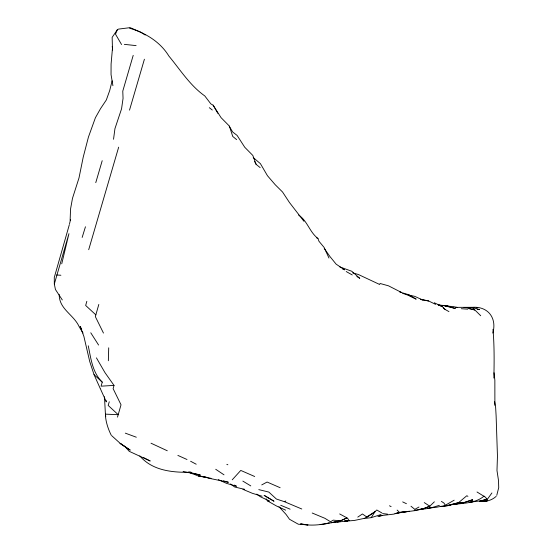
<?xml version="1.0" encoding="UTF-8"?>
<svg xmlns="http://www.w3.org/2000/svg" width="553" height="553" viewBox="0 0 553 553"><rect width="100%" height="100%" fill="white"/><g stroke="black" fill="none" stroke-linecap="round" stroke-linejoin="round"><path stroke-width="0.83" d="M108.353 360.75L108.713 347.816M494.887 405.287L494.859 380.236L494.036 372.757M70.127 220.225L70.549 209.013L72.484 198.333L78.989 177.976L83.206 157.218L88.439 137.061L95.406 117.734L100.501 108.692L106.328 99.962L109.715 90.526L112.114 80.849M493.864 378.017C494.237 361.78 494.375 345.556 492.986 329.346M414.204 510.288L429.619 508.283L429.778 506.195L434.368 501.806M492.854 333.072C497.465 316.254 485.949 304.668 469.29 307.724M113.538 139.28L114.941 128.649L121.563 108.803L123.056 98.413L122.773 91.141L133.204 55.362M61.742 263.802L68.945 233.677L54.325 284.021L55.438 289.502L62.302 299.947M69.533 223.82L70.459 219.776M496.753 495.405L498.723 487.587L498.502 480.502L496.981 470.534L497.458 456.107L496.117 415.925L495.654 407.665L494.659 401.713M69.346 224.629L54.277 277.509L54.325 284.021M96.416 357.86L104.994 372.66L114.015 385.393L113.109 388.635L121.024 404.803L117.499 417.128M86.835 301.316L85.667 305.47L95.849 314.857M98.814 304.44L95.344 316.627L103.473 333.072M95.766 182.656L102.208 160.695M88.701 249.7L118.667 147.167M129.513 110.144L144.409 59.219M88.266 345.812C90.941 358.6 92.379 372.501 102.25 382.151L101.068 386.181L114.015 385.393M109.266 401.789L108.167 405.418L118.197 414.695L105.423 414.149L104.448 396.736M82.162 237.437L85.452 226.771M469.718 502.2L482.755 500.569L486.875 499.02L479.479 501.384L486.149 500.99L486.875 499.02L485.396 497.175L477.025 491.99M145.176 35.005L140.842 32.226L130.142 27.65L118.508 29.102L117.347 29.724L115.487 34.148L121.556 44.537M357.77 517.11L362.422 513.965L367.095 517.228L374.975 511.746L364.199 518.527L371.181 517.663L374.975 511.746L376.766 509.977L381.888 512.963M117.347 29.724L112.148 37.369L112.494 50.019M496.131 496.407C491.7 500.458 485.313 502.138 479.41 501.329L486.149 500.99L491.921 492.951M232.232 479.804L240.769 470.423L254.698 476.513M484.069 496.089C475.711 503.244 464.416 503.03 454.137 504.391L464.299 502.532L472.532 499.739L472.967 501.723L469.746 502.089M454.186 500.189L445.359 505.221L443.872 502.995L441.384 501.377M418.967 507.025L414.812 509.354L410.976 506.223M458.872 502.387L466.836 495.723L467.914 496.359M261.742 484.905L267.099 482.029L280.136 487.711M258.783 489.619L268.834 492.073L276.396 499.027L284.346 501.661L285.825 500.983M348.736 519.578L346.98 517.885L337.641 522.143L331.088 522.709M429.778 506.195L421.455 509.444L429.778 506.195L424.255 502.594M403.303 511.407L393.826 514.11L379.489 515.783M461.05 503.527L472.532 499.739M371.181 517.663L381.031 514.511M439.393 505.324L429.619 508.283M440.361 506.354C448.566 507.281 456.052 501.592 464.299 502.532L447.239 505.477L458.741 502.594M377.913 516.606L382.206 515.555L379.164 515.797M312.203 513.018L324.908 518.313L330.514 521.762L333.279 520.131L340.392 520.878C327.376 523.539 313.814 526.974 300.583 523.85L307.966 524.921L298.309 524.216L289.502 519.267L286.122 514.504L279.002 506.728M345.169 521.237L348.998 520.428L345.169 521.237L354.535 520.421L364.358 518.368M444.833 505.663L436.054 507.322L427.365 508.214M419.775 509.23L424.566 508.401L415.448 510.564L403.158 512.196M396.591 513.239L399.805 512.693L397.123 510.073M333.687 522.004L340.392 520.878M320.152 524.548L328.648 523.283M444.073 505.94L450.315 505.131M403.414 512.016L409.393 511.255L394.987 513.516M486.149 500.99L487.532 500.831M399.888 512.527L401.526 512.361M327.818 523L329.45 522.855M476.181 307.751L477.287 307.689M438.017 304.834L447.854 306.258L455.319 308.505L445.186 305.94L453.377 306.604L457.601 307.53L455.969 307.357L471.84 307.316M344.415 520.864L347.498 520.843L337.641 522.143L346.98 517.885L339.673 513.944M438.467 305.387L442.614 305.36L450.64 306.611L445.186 305.94M464.05 307.572L466.836 307.724L474.612 309.922L472.234 307.35L479.596 309.645L477.218 309.203M56.586 275L60.892 275.242M461.292 308.705L467.714 309.162M266.09 498.744L267.493 500.887L269.387 501.032L260.138 496.622L256.765 494.092M189.665 472.518L198.645 476.14L207.002 477.46L198.423 475.787L211.059 478.352M124.363 44.358L136.107 45.623M382.607 513.592L387.529 514.117M455.969 307.357L457.601 307.53M188.67 471.951L191.082 472.283C172.75 472.594 152.58 470.907 139.798 455.907M421.158 299.622L428.679 300.991L435.64 304.378M207.748 478.013L228.375 482.251L223.44 480.834M399.722 292.025L408.805 294.735L416.167 299.152L409.372 295.938M420.377 299.208L428.679 300.991M183.105 471.515L200.283 474.992L190.536 472.594M408.031 294.88L414.764 296.36L422.817 300.044M468.93 308.657L474.612 309.922M379.87 283.426L388.51 285.825L401.291 292.357L400.434 292.108M352.717 272.885L358.372 274.502L379.856 284.574M262.101 496.221L252.41 493.324L242.919 489.336L244.647 489.357L234.666 486.999L230.497 483.944M402.667 293.353L409.02 295.523M125.31 433.151L136.315 437.216M129.554 28.168C145.294 32.827 160.156 41.758 168.865 56.033C180.243 69.782 190.059 85.528 204.79 95.939L210.88 103.916L213.14 105.188L221.041 117.63L229.343 126.043L232.744 136.446L236.615 139.619M339.66 266.857L351.736 271.246L359.768 278.325L356.83 276.5M301.786 508.995L284.346 501.661M280.703 505.269L290.097 509.168M226.82 464.333L227.857 464.769M151.004 443.202L167.289 450.771M177.866 455.409L187.011 459.508M285.652 510.163L276.486 505.988L267.493 500.887M218.345 479.631L226.523 483.357L236.504 486.26L234.327 485.085M316.427 237.769L317.947 238.467L318.977 241.281L324.072 247.378L328.966 258.03M434.271 302.768L442.117 306.445L445.144 309.48L448.939 311.595M342.3 268.765L344.56 269.85L336.12 264.134L329.989 256.585L324.217 248.366M402.688 501.896L406.434 503.707M143.58 457.614L150.202 461.008L129.236 451.324L125.303 446.935L120.077 443.257L130.225 450.128L120.077 443.423M389.478 505.774L391.116 506.624M190.591 461.243L196.204 464.223M442.117 306.445L439.663 305.069L441.488 306.542M346.199 271.537L352.261 274.952M190.695 472.677L192.672 473.797M242.857 481.103L250.786 485.914M215.711 469.276L224.006 474.827M209.311 107.69L212.283 110.019M443.319 308.007L445.144 309.48M254.587 161.49L256.122 164.359L260.152 167.614M111.72 435.695L119.773 442.981M298.606 215.055C307.433 220.792 309.528 232.129 317.947 238.467M253.219 157.57L260.401 163.647L267.445 175.702L275.207 184.716L282.535 191.995L289.461 202.509L303.956 221.297M81.726 329.36L80.164 326.436L83.876 336.369L89.738 361.565L94.038 374.623L102.25 382.151M472.234 307.35L480.716 315.742M90.768 332.788L98.586 345.044M83.047 333.044L79.356 327.086C73.908 314.595 59.06 309.307 59.219 294.535M229.212 126.132L232.647 131.967L237.113 135.43L244.758 147.271L252.832 155.455L256.122 164.359M213.14 105.188L217.834 113.33M100.259 388.51L106.321 401.865L105.982 400.289M94.038 374.623L100.1 388.199M112.155 46.611L112.501 47.917L111.084 64.093L111.042 74.551L112.909 85.68M105.754 416.692L105.423 414.149C105.478 421.317 108.277 429.377 111.229 435.197M273.901 501.163L264.189 495.405L273.901 501.163"/></g></svg>
